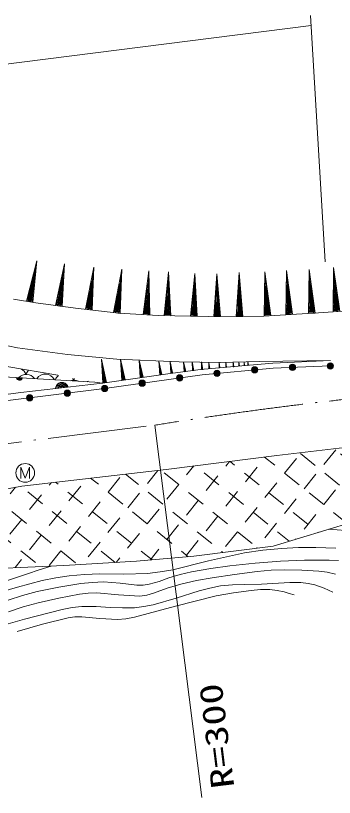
# Model space of a CAD drawing. Units: millimetres, scale not verified. Extents: x 40000 to 680000, y 20000 to 380000.
# Drawn here: x 309382 to 334775, y 257092 to 319317 of the extents above; entities that cross this region are included whole.
import ezdxf
from ezdxf.enums import TextEntityAlignment as Align

# ---------------------------------------------------------------- set-up
doc = ezdxf.new("R2010")
doc.units = ezdxf.units.MM
doc.header["$LTSCALE"] = 1000
doc.linetypes.add('USER1', pattern=[10, 7.868852, -0.983607, 0.163934, -0.983607])
doc.layers.add('M-BGD', color=5, linetype='Continuous', lineweight=13)
doc.layers.add('M-BMK', color=2, linetype='USER1', lineweight=13)
doc.styles.add('ＭＳ ゴシック', font='')
doc.styles.get('ＭＳ ゴシック').set_extended_font_data('MS Gothic')

# ---------------------------------------------------------------- blocks, each defined once
blk = doc.blocks.new('BUHIN113')
at = {"color": 5, "linetype": 'Continuous', "lineweight": 13}
for radius in [249, 220, 191, 161, 132, 97.5, 67.5, 38.8, 7.5]:
    blk.add_circle((0, 0), radius, dxfattribs=at)
blk = doc.blocks.new('BUHIN114')
at = {"color": 5, "linetype": 'Continuous', "lineweight": 13}
for radius in [249, 220, 191, 161, 132, 97.5, 67.5, 38.8, 7.5]:
    blk.add_circle((0, 0), radius, dxfattribs=at)
blk = doc.blocks.new('BUHIN115')
at = {"color": 5, "linetype": 'Continuous', "lineweight": 13}
for radius in [249, 220, 191, 161, 132, 97.5, 67.5, 38.8, 7.5]:
    blk.add_circle((0, 0), radius, dxfattribs=at)
blk = doc.blocks.new('BUHIN116')
at = {"color": 5, "linetype": 'Continuous', "lineweight": 13}
for radius in [249, 220, 191, 161, 132, 97.5, 67.5, 38.8, 7.5]:
    blk.add_circle((0, 0), radius, dxfattribs=at)
blk = doc.blocks.new('BUHIN179')
at = {"color": 5, "linetype": 'Continuous', "lineweight": 13}
for p, q in [((606, 1576), (-506, -1315)), ((-285, -547), (541, 1601)), ((-155, -597), (672, 1551)), ((476, 1626), (-55, 246)), ((165, 1015), (410, 1652)), ((721, 1532), (190, 152)), ((549, 867), (794, 1504))]:
    blk.add_line(p, q, dxfattribs=at)
blk.add_lwpolyline([(375, 1731), (-628, -1633), (881, 1536)], close=True, dxfattribs=at)
blk = doc.blocks.new('BUHIN180')
at = {"color": 5, "linetype": 'Continuous', "lineweight": 13}
for p, q in [((591, 1582), (-493, -1320)), ((-280, -549), (525, 1607)), ((-149, -598), (656, 1558)), ((459, 1631), (-58, 246)), ((155, 1016), (394, 1656)), ((705, 1539), (188, 154)), ((540, 872), (779, 1512))]:
    blk.add_line(p, q, dxfattribs=at)
blk.add_lwpolyline([(358, 1734), (-612, -1640), (866, 1545)], close=True, dxfattribs=at)
blk = doc.blocks.new('BUHIN190')
at = {"color": 5, "linetype": 'Continuous', "lineweight": 13}
for p, q in [((65, 182), (-54, -152)), ((-31, -63), (57, 185)), ((-16, -69), (72, 179)), ((50, 187), (-7, 28)), ((16, 116), (42, 190)), ((78, 177), (21, 18)), ((60, 101), (86, 174))]:
    blk.add_line(p, q, dxfattribs=at)
blk.add_lwpolyline([(38, 199), (-67, -188), (96, 178)], close=True, dxfattribs=at)
blk = doc.blocks.new('BUHIN191')
at = {"color": 5, "linetype": 'Continuous', "lineweight": 13}
for p, q in [((48, 136), (-40, -114)), ((-23, -47), (43, 138)), ((-12, -51), (54, 134)), ((37, 140), (-5, 21)), ((12, 87), (32, 142)), ((58, 133), (16, 13)), ((45, 75), (65, 131))]:
    blk.add_line(p, q, dxfattribs=at)
blk.add_lwpolyline([(28, 149), (-50, -141), (72, 134)], close=True, dxfattribs=at)
blk = doc.blocks.new('BUHIN270')
at = {"color": 5, "linetype": 'Continuous', "lineweight": 13}
blk.add_lwpolyline([(511, 270), (131, -563), (173, 379), (-507, -271), (-127, 561)], dxfattribs=at)
blk.add_circle((0, 0), 746, dxfattribs=at)

msp = doc.modelspace()

# ---------------------------------------------------------------- hatches: boundary and pattern name
at = {"layer": 'M-BGD'}
h = msp.add_hatch(dxfattribs=at)
h.set_pattern_fill('USER', color=256, style=0, pattern_type=2)
h.set_pattern_definition([(51.1599, (246447, 273794), (-1557.8, 1254.3), [1500, -1000]), (321.1599, (246447, 273794), (1254.3, 1557.8), [1500, -1000])])
h.paths.add_polyline_path([(234491, 272654), (240213, 273138), (246447, 273794), (253097, 274512), (264639, 275824), (276168, 277363), (285844, 278696), (296942, 280214), (298374, 280378), (304554, 281054), (307240, 281382), (309885, 281874), (321373, 283198), (330204, 284305), (336062, 284999), (341537, 285614), (341434, 281862), (337907, 279524), (329888, 277082), (323592, 276281), (319007, 275892), (313221, 275543), (310350, 275420), (305101, 275194), (299283, 274947), (288319, 274598), (286125, 274455), (280677, 273983), (267070, 271245), (262873, 270773), (258259, 269994), (256577, 269748), (253158, 269789), (248811, 270343), (246043, 270384), (242052, 269605), (240740, 269625), (237500, 270076), (234628, 270958)])

# ---------------------------------------------------------------- linework, layer by layer
for p, q in [((334029, 299728), (332874, 319317)), ((253994, 308522), (332920, 318536)), ((310500, 296599), (311010, 299475)), ((310814, 298747), (310435, 296611)), ((310944, 298724), (310565, 296588)), ((312832, 296258), (313231, 299241)), ((315230, 295981), (315577, 298970)), ((317456, 295710), (317813, 298787)), ((313061, 298483), (312765, 296267)), ((313196, 298465), (312900, 296249)), ((315420, 298209), (315162, 295989)), ((315555, 298193), (315297, 295973)), ((319809, 295572), (319984, 298664)), ((321483, 295493), (321552, 298590)), ((323583, 295461), (323650, 298470)), ((325433, 295428), (325403, 298437)), ((327223, 295431), (327192, 298528)), ((310386, 296620), (310630, 297992)), ((310630, 296576), (310873, 297949)), ((312714, 296274), (312905, 297698)), ((312967, 296240), (313157, 297664)), ((317652, 298004), (317386, 295718)), ((317791, 297988), (317525, 295702)), ((319869, 297873), (319739, 295576)), ((320009, 297866), (319878, 295568)), ((321464, 297795), (321413, 295495)), ((321604, 297792), (321553, 295491)), ((323565, 297698), (323515, 295463)), ((323701, 297695), (323651, 295460)), ((325343, 297663), (325365, 295427)), ((325479, 297664), (325501, 295429)), ((327130, 297731), (327153, 295430)), ((327270, 297732), (327293, 295431)), ((310426, 297266), (310313, 296633)), ((310807, 297199), (310695, 296565)), ((312726, 296941), (312639, 296284)), ((313122, 296888), (313035, 296231)), ((315112, 295994), (315277, 297421)), ((315365, 295965), (315531, 297392)), ((317334, 295724), (317505, 297193)), ((317595, 295694), (317766, 297163)), ((319686, 295579), (319770, 297055)), ((319948, 295564), (320032, 297040)), ((321360, 295496), (321393, 296974)), ((321623, 295490), (321656, 296968)), ((323464, 295464), (323496, 296900)), ((323719, 295458), (323751, 296894)), ((325314, 295427), (325300, 296863)), ((325569, 295430), (325555, 296866)), ((327100, 295429), (327086, 296908)), ((327363, 295432), (327348, 296911)), ((309226, 296758), (310980, 296448)), ((310980, 296448), (314162, 296023)), ((315112, 296662), (315036, 296003)), ((315509, 296616), (315433, 295957)), ((317335, 296411), (317256, 295733)), ((317743, 296364), (317665, 295686)), ((319646, 296265), (319608, 295583)), ((320057, 296241), (320018, 295560)), ((314162, 296023), (317604, 295623)), ((317604, 295623), (320735, 295445)), ((321297, 296180), (321281, 295498)), ((321708, 296171), (321693, 295488)), ((323402, 296129), (323387, 295466)), ((323802, 296120), (323787, 295457)), ((325231, 296089), (325238, 295426)), ((325631, 296093), (325637, 295430)), ((327015, 296111), (327022, 295429)), ((327426, 296115), (327433, 295433)), ((329157, 295401), (333517, 295667)), ((333517, 295667), (338824, 296045)), ((320735, 295445), (324716, 295356)), ((324716, 295356), (329157, 295401)), ((309539, 292867), (306430, 293511)), ((313523, 292334), (309539, 292867)), ((317453, 291979), (313523, 292334)), ((322399, 291755), (317453, 291979)), ((334456, 291866), (328772, 291799)), ((329870, 291653), (334456, 291866)), ((308692, 291378), (312754, 290687)), ((316475, 290122), (316238, 291787)), ((316262, 291354), (316438, 290117)), ((316337, 291365), (316513, 290128)), ((317967, 290326), (317755, 291816)), ((317776, 291428), (317934, 290322)), ((317844, 291438), (318001, 290331)), ((319421, 290539), (319246, 291766)), ((319263, 291447), (319393, 290535)), ((319319, 291454), (319448, 290543)), ((320940, 290755), (320803, 291719)), ((320816, 291468), (320918, 290752)), ((320860, 291474), (320962, 290758)), ((320983, 290761), (320918, 291222)), ((321819, 290891), (321715, 291680)), ((321724, 291475), (321801, 290888)), ((321788, 290886), (321738, 291263)), ((321759, 291480), (321837, 290893)), ((321855, 290895), (321805, 291272)), ((325707, 291710), (322399, 291755)), ((322871, 290989), (322778, 291691)), ((322786, 291508), (322855, 290987)), ((322843, 290985), (322799, 291320)), ((322818, 291513), (322886, 290991)), ((322902, 290993), (322858, 291328)), ((323533, 291076), (323452, 291690)), ((323459, 291530), (323519, 291074)), ((323508, 291073), (323470, 291366)), ((323486, 291534), (323546, 291078)), ((323560, 291080), (323522, 291373)), ((323556, 291217), (323574, 291082)), ((324100, 291156), (328022, 291497)), ((324235, 291161), (324189, 291690)), ((324189, 291553), (324223, 291160)), ((324191, 291274), (324201, 291158)), ((324214, 291159), (324192, 291411)), ((324213, 291555), (324247, 291162)), ((324259, 291163), (324237, 291415)), ((324261, 291280), (324271, 291164)), ((324818, 291230), (324779, 291671)), ((324779, 291557), (324808, 291229)), ((324781, 291325), (324789, 291228)), ((324800, 291229), (324782, 291439)), ((324799, 291559), (324828, 291231)), ((324838, 291232), (324819, 291442)), ((324839, 291330), (324848, 291233)), ((328772, 291799), (325707, 291710)), ((328022, 291497), (329870, 291653)), ((315683, 290135), (307970, 290604)), ((316409, 290113), (316296, 290908)), ((316306, 290074), (321514, 290815)), ((316551, 290133), (316437, 290928)), ((317909, 290318), (317807, 291029)), ((317824, 290641), (317871, 290313)), ((318035, 290336), (317934, 291047)), ((318022, 290669), (318068, 290341)), ((319372, 290532), (319289, 291118)), ((319302, 290798), (319341, 290528)), ((319476, 290547), (319393, 291133)), ((319465, 290821), (319504, 290551)), ((320902, 290750), (320836, 291210)), ((320847, 290959), (320877, 290746)), ((320975, 290977), (321005, 290765)), ((321514, 290815), (324100, 291156)), ((321745, 291058), (321768, 290884)), ((321850, 291072), (321873, 290898)), ((322805, 291138), (322825, 290983)), ((322898, 291150), (322918, 290995)), ((323475, 291206), (323493, 291071)), ((309921, 290454), (309447, 290483)), ((309458, 290451), (309907, 290424)), ((309886, 290394), (309476, 290419)), ((309496, 290386), (309859, 290364)), ((309828, 290335), (309526, 290353)), ((309582, 290318), (309768, 290307)), ((316306, 290074), (309810, 289330)), ((313392, 289992), (312669, 289909)), ((312722, 289978), (313323, 290047)), ((313199, 290095), (312829, 290053)), ((315683, 290135), (316306, 290074)), ((316315, 290474), (316367, 290107)), ((316536, 290505), (316588, 290138)), ((312579, 289710), (313523, 289818)), ((313491, 289877), (312597, 289775)), ((312627, 289841), (313444, 289935)), ((309810, 289330), (302521, 288388)), ((320474, 286716), (324215, 257092)), ((330204, 284305), (336062, 284999)), ((321373, 283198), (330204, 284305)), ((309885, 281874), (321373, 283198)), ((307240, 281382), (309885, 281874)), ((337907, 279524), (329888, 277082)), ((329888, 277082), (323592, 276281)), ((323592, 276281), (319007, 275892)), ((319007, 275892), (313221, 275543)), ((310350, 275420), (305101, 275195)), ((313221, 275543), (310350, 275420))]:
    msp.add_line(p, q, dxfattribs=at)
for points in [[(310742, 296498), (311066, 299792), (310238, 296587)], [(313086, 296164), (313275, 299569), (312563, 296234)], [(315485, 295891), (315615, 299299), (314961, 295952)], [(317718, 295618), (317853, 299126), (317179, 295680)], [(320076, 295495), (320003, 299005), (319534, 295526)], [(321752, 295426), (321559, 298931), (321210, 295438)], [(323845, 295396), (323657, 298801), (323318, 295408)], [(325697, 295371), (325400, 298768), (325170, 295366)], [(327495, 295372), (327188, 298869), (326952, 295367)], [(316626, 290110), (316212, 291971), (316334, 290069)], [(318102, 290315), (317732, 291980), (317841, 290278)], [(319532, 290530), (319227, 291901), (319317, 290500)], [(321027, 290748), (320787, 291825), (320858, 290724)], [(321890, 290884), (321703, 291767), (321752, 290866)], [(322934, 290983), (322768, 291768), (322811, 290967)], [(323588, 291071), (323443, 291758), (323480, 291057)], [(324283, 291154), (324184, 291748), (324190, 291146)], [(324857, 291225), (324775, 291720), (324780, 291218)], [(309936, 290484), (309912, 290428), (309880, 290381), (309828, 290329), (309772, 290303), (309712, 290288), (309635, 290292), (309577, 290315), (309524, 290348), (309479, 290406), (309452, 290456), (309437, 290515)], [(312561, 289645), (312588, 289764), (312634, 289867), (312718, 289988), (312821, 290060), (312933, 290110), (313087, 290128), (313208, 290104), (313324, 290057), (313434, 289959), (313504, 289869), (313555, 289759)]]:
    msp.add_lwpolyline(points, close=True, dxfattribs=at)
for points in [[(334445, 291436), (329887, 291254), (324235, 290737), (316465, 289632), (291393, 286540), (260871, 282529), (253882, 281618)], [(334324, 278433), (335649, 278344), (336958, 278196), (337776, 278043), (338580, 277831), (339426, 277542), (340269, 277190), (341111, 276779), (341942, 276306), (342362, 276007), (342745, 275661), (343008, 275344), (343223, 274991), (343370, 274685), (343510, 274361)], [(307596, 273263), (309542, 273836), (311508, 274352), (312575, 274568), (313651, 274724), (314864, 274832), (316084, 274880), (317995, 274867), (319898, 274914), (320901, 275032), (321907, 275212), (324754, 275910), (327616, 276550), (329087, 276760), (330572, 276911), (331925, 276978), (333291, 276984), (334894, 276926)], [(335094, 275949), (334360, 275981), (332395, 275962), (330480, 275884), (328470, 275726), (326458, 275509), (324923, 275307), (323386, 275044), (322490, 274833), (321595, 274560), (320806, 274274), (320012, 274051), (319536, 273992), (319042, 273992), (317720, 274143), (316393, 274235), (315483, 274205), (314577, 274115), (312837, 273822), (311107, 273469), (309943, 273164), (308798, 272802)], [(308667, 274324), (310320, 274891), (311263, 275197), (312217, 275500)], [(308808, 271863), (309982, 272246), (311187, 272576), (312822, 272951), (314482, 273270), (315165, 273353), (315859, 273376), (317571, 273208), (319288, 273102), (319831, 273198), (320378, 273357), (321454, 273745), (322543, 274074), (323782, 274346), (325031, 274559), (326828, 274845), (328634, 275070), (329732, 275165), (330835, 275199), (332180, 275177), (333546, 275093), (334209, 275008), (334873, 274862)], [(334649, 273435), (333950, 273749), (333229, 274006), (332674, 274128), (332097, 274192), (331220, 274203), (330320, 274154), (328967, 274066), (327614, 274039), (326657, 274010), (325702, 273920), (324856, 273753), (324009, 273524), (322184, 272939), (320342, 272412), (319608, 272272), (318858, 272191), (317892, 272174), (316910, 272218), (315787, 272279), (314669, 272280), (313880, 272198), (313098, 272056), (310082, 271275), (307095, 270440)], [(309513, 270307), (311517, 270866), (313560, 271372), (314112, 271451), (314667, 271469), (316082, 271324), (317494, 271241), (318166, 271313), (318844, 271448), (322111, 272319), (325371, 273126), (326748, 273377), (328156, 273571), (328898, 273629), (329636, 273627), (330207, 273567), (330768, 273447), (331170, 273332), (331579, 273203)]]:
    msp.add_lwpolyline(points, dxfattribs=at)
for centre, start, end in [((310229, 289956), 35.65369, 137.37683), ((309461, 290473), 21.06177, 61.2146), ((310978, 290500), 133.73145, 160.99908), ((311747, 289983), 25.41479, 147.61578), ((313264, 290010), 124.38745, 156.92126), ((314032, 289493), 62.98059, 110.05005), ((313264, 290010), 21.06177, 34.24292), ((314781, 290038), 150.36877, 160.99908), ((315549, 289520), 118.26587, 126.26038)]:
    msp.add_arc(centre, 808, start, end, dxfattribs=at)
at = {"layer": 'M-BMK'}
msp.add_line((272280, 280731), (320474, 286716), dxfattribs=at)
msp.add_arc((368415, -9428), 300000, 93.10217, 99.19531, dxfattribs=at)

# ---------------------------------------------------------------- block references
at = {"layer": 'M-BGD', "rotation": 204.53621}
for name, p in [('BUHIN179', (329344, 297185)), ('BUHIN179', (331074, 297278)), ('BUHIN179', (332865, 297375)), ('BUHIN180', (334819, 297512)), ('BUHIN190', (325610, 291500)), ('BUHIN190', (326133, 291528)), ('BUHIN190', (326719, 291562)), ('BUHIN191', (327169, 291588)), ('BUHIN191', (327592, 291613)), ('BUHIN191', (327893, 291630)), ('BUHIN114', (328432, 291121)), ('BUHIN113', (331436, 291316)), ('BUHIN113', (334445, 291436)), ('BUHIN115', (322445, 290483)), ('BUHIN114', (325433, 290847)), ('BUHIN115', (319463, 290059)), ('BUHIN116', (313493, 289266)), ('BUHIN115', (316482, 289635)), ('BUHIN116', (310504, 288897)), ('BUHIN270', (310148, 282918))]:
    msp.add_blockref(name, p, dxfattribs=at)

# ---------------------------------------------------------------- texts
at = {"layer": 'M-BGD', "style": 'ＭＳ ゴシック', "width": 1.35}
msp.add_text('R=300', height=1833, rotation=97, dxfattribs=at).set_placement((327356, 257973), align=Align.BOTTOM_LEFT)

doc.saveas('drawing.dxf')
